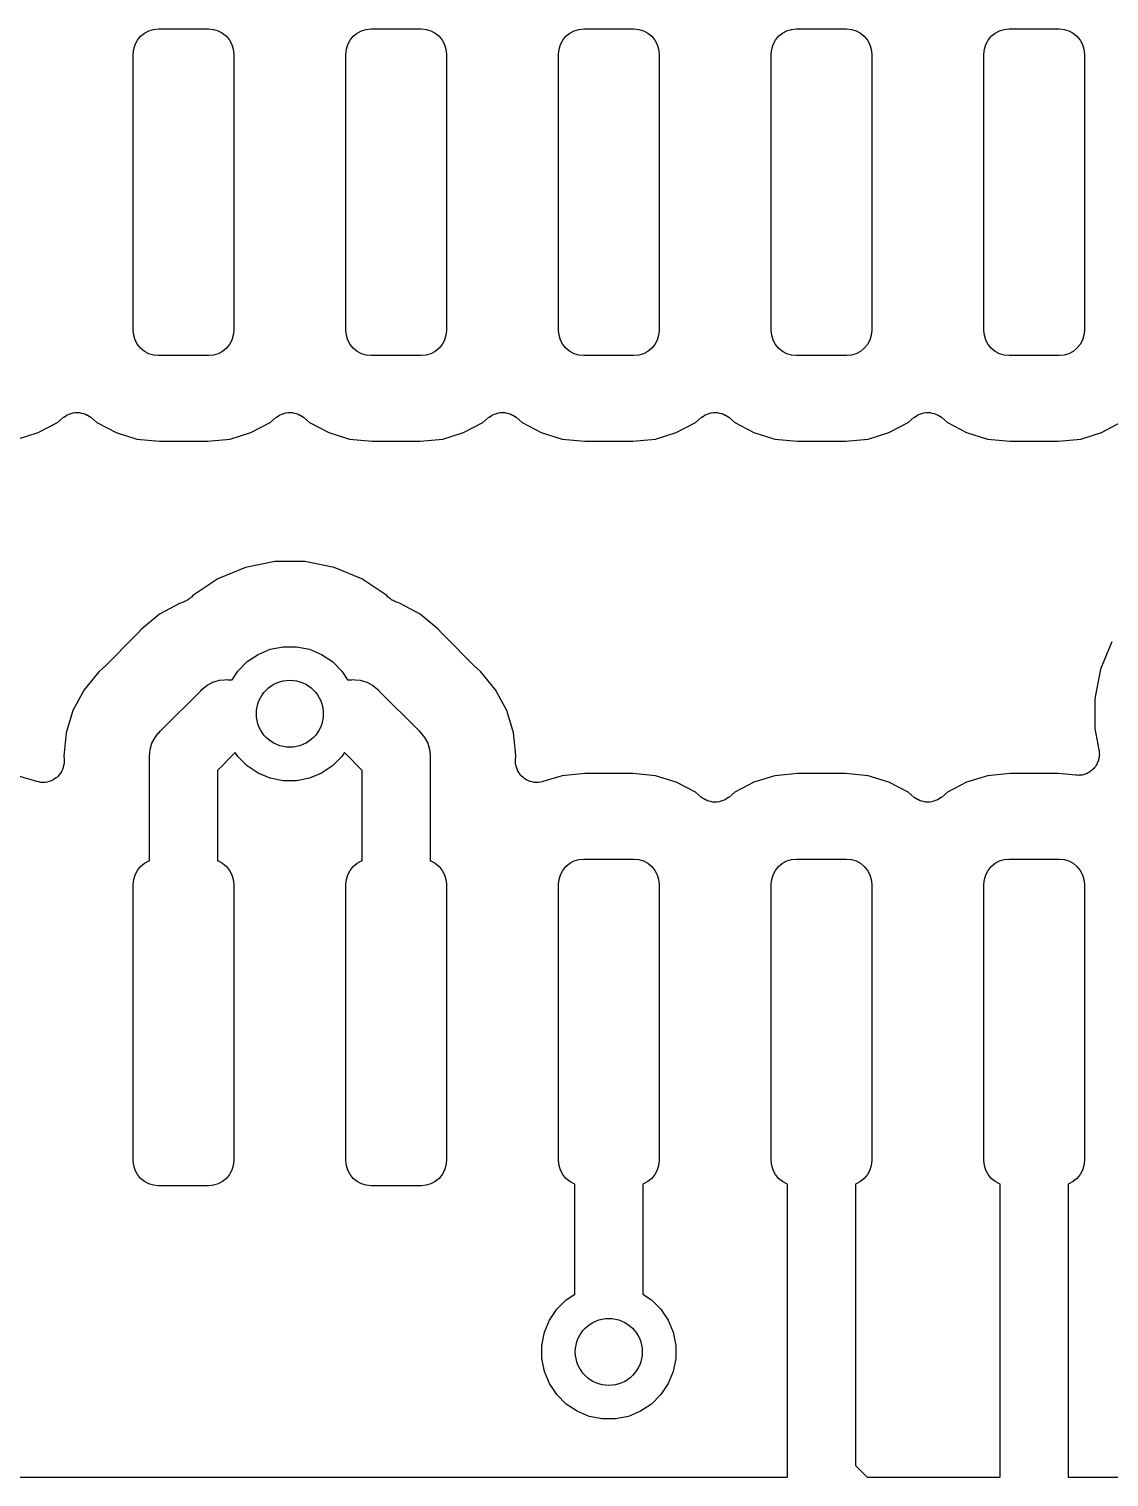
# Model space of a CAD drawing. Extents: x 105 to 193.4, y -145.7 to -72.2.
# Drawn here: x 162.91 to 169.36, y -116.83 to -108.18 of the extents above; entities that cross this region are included whole.
import ezdxf

# ---------------------------------------------------------------- set-up
doc = ezdxf.new("R2010")
doc.units = 0
doc.layers.add('BLACK', color=7, linetype='CONTINUOUS')

msp = doc.modelspace()

# ---------------------------------------------------------------- linework, layer by layer
at = {"layer": 'BLACK', "linetype": 'CONTINUOUS'}
for p, q in [((163.555, -108.247), (163.574, -108.224)), ((163.574, -108.224), (163.597, -108.205)), ((163.597, -108.205), (163.623, -108.191)), ((163.623, -108.191), (163.651, -108.183)), ((163.651, -108.183), (163.68, -108.18)), ((163.68, -108.18), (163.98, -108.18)), ((163.98, -108.18), (164.009, -108.183)), ((164.009, -108.183), (164.037, -108.191)), ((164.037, -108.191), (164.063, -108.205)), ((164.063, -108.205), (164.086, -108.224)), ((164.086, -108.224), (164.105, -108.247)), ((164.825, -108.247), (164.844, -108.224)), ((164.844, -108.224), (164.867, -108.205)), ((164.867, -108.205), (164.893, -108.191)), ((164.893, -108.191), (164.921, -108.183)), ((164.921, -108.183), (164.95, -108.18)), ((164.95, -108.18), (165.25, -108.18)), ((165.25, -108.18), (165.279, -108.183)), ((165.279, -108.183), (165.307, -108.191)), ((165.307, -108.191), (165.333, -108.205)), ((165.333, -108.205), (165.356, -108.224)), ((165.356, -108.224), (165.375, -108.247)), ((166.095, -108.247), (166.114, -108.224)), ((166.114, -108.224), (166.137, -108.205)), ((166.137, -108.205), (166.163, -108.191)), ((166.163, -108.191), (166.191, -108.183)), ((166.191, -108.183), (166.22, -108.18)), ((166.22, -108.18), (166.52, -108.18)), ((166.52, -108.18), (166.549, -108.183)), ((166.549, -108.183), (166.577, -108.191)), ((166.577, -108.191), (166.603, -108.205)), ((166.603, -108.205), (166.626, -108.224)), ((166.626, -108.224), (166.645, -108.247)), ((167.365, -108.247), (167.384, -108.224)), ((167.384, -108.224), (167.407, -108.205)), ((167.407, -108.205), (167.433, -108.191)), ((167.433, -108.191), (167.461, -108.183)), ((167.461, -108.183), (167.49, -108.18)), ((167.49, -108.18), (167.79, -108.18)), ((167.79, -108.18), (167.819, -108.183)), ((167.819, -108.183), (167.847, -108.191)), ((167.847, -108.191), (167.873, -108.205)), ((167.873, -108.205), (167.896, -108.224)), ((167.896, -108.224), (167.915, -108.247)), ((168.635, -108.247), (168.654, -108.224)), ((168.654, -108.224), (168.677, -108.205)), ((168.677, -108.205), (168.703, -108.191)), ((168.703, -108.191), (168.731, -108.183)), ((168.731, -108.183), (168.76, -108.18)), ((168.76, -108.18), (169.06, -108.18)), ((169.06, -108.18), (169.089, -108.183)), ((169.089, -108.183), (169.117, -108.191)), ((169.117, -108.191), (169.143, -108.205)), ((169.143, -108.205), (169.166, -108.224)), ((169.166, -108.224), (169.185, -108.247)), ((163.53, -108.33), (163.533, -108.301)), ((163.533, -108.301), (163.541, -108.273)), ((163.541, -108.273), (163.555, -108.247)), ((164.105, -108.247), (164.119, -108.273)), ((164.119, -108.273), (164.127, -108.301)), ((164.127, -108.301), (164.13, -108.33)), ((164.8, -108.33), (164.803, -108.301)), ((164.803, -108.301), (164.811, -108.273)), ((164.811, -108.273), (164.825, -108.247)), ((165.375, -108.247), (165.389, -108.273)), ((165.389, -108.273), (165.397, -108.301)), ((165.397, -108.301), (165.4, -108.33)), ((166.07, -108.33), (166.073, -108.301)), ((166.073, -108.301), (166.081, -108.273)), ((166.081, -108.273), (166.095, -108.247)), ((166.645, -108.247), (166.659, -108.273)), ((166.659, -108.273), (166.667, -108.301)), ((166.667, -108.301), (166.67, -108.33)), ((167.34, -108.33), (167.343, -108.301)), ((167.343, -108.301), (167.351, -108.273)), ((167.351, -108.273), (167.365, -108.247)), ((167.915, -108.247), (167.929, -108.273)), ((167.929, -108.273), (167.937, -108.301)), ((167.937, -108.301), (167.94, -108.33)), ((168.61, -108.33), (168.613, -108.301)), ((168.613, -108.301), (168.621, -108.273)), ((168.621, -108.273), (168.635, -108.247)), ((169.185, -108.247), (169.199, -108.273)), ((169.199, -108.273), (169.207, -108.301)), ((169.207, -108.301), (169.21, -108.33)), ((163.53, -109.98), (163.53, -108.33)), ((164.13, -108.33), (164.13, -109.98)), ((164.8, -109.98), (164.8, -108.33)), ((165.4, -108.33), (165.4, -109.98)), ((166.07, -109.98), (166.07, -108.33)), ((166.67, -108.33), (166.67, -109.98)), ((167.34, -109.98), (167.34, -108.33)), ((167.94, -108.33), (167.94, -109.98)), ((168.61, -109.98), (168.61, -108.33)), ((169.21, -108.33), (169.21, -109.98)), ((163.533, -110.009), (163.53, -109.98)), ((163.541, -110.037), (163.533, -110.009)), ((163.555, -110.063), (163.541, -110.037)), ((164.119, -110.037), (164.105, -110.063)), ((164.127, -110.009), (164.119, -110.037)), ((164.13, -109.98), (164.127, -110.009)), ((164.803, -110.009), (164.8, -109.98)), ((164.811, -110.037), (164.803, -110.009)), ((164.825, -110.063), (164.811, -110.037)), ((165.389, -110.037), (165.375, -110.063)), ((165.397, -110.009), (165.389, -110.037)), ((165.4, -109.98), (165.397, -110.009)), ((166.073, -110.009), (166.07, -109.98)), ((166.081, -110.037), (166.073, -110.009)), ((166.095, -110.063), (166.081, -110.037)), ((166.659, -110.037), (166.645, -110.063)), ((166.667, -110.009), (166.659, -110.037)), ((166.67, -109.98), (166.667, -110.009)), ((167.343, -110.009), (167.34, -109.98)), ((167.351, -110.037), (167.343, -110.009)), ((167.365, -110.063), (167.351, -110.037)), ((167.929, -110.037), (167.915, -110.063)), ((167.937, -110.009), (167.929, -110.037)), ((167.94, -109.98), (167.937, -110.009)), ((168.613, -110.009), (168.61, -109.98)), ((168.621, -110.037), (168.613, -110.009)), ((168.635, -110.063), (168.621, -110.037)), ((169.199, -110.037), (169.185, -110.063)), ((169.207, -110.009), (169.199, -110.037)), ((169.21, -109.98), (169.207, -110.009)), ((163.574, -110.086), (163.555, -110.063)), ((163.597, -110.105), (163.574, -110.086)), ((163.623, -110.119), (163.597, -110.105)), ((163.651, -110.127), (163.623, -110.119)), ((163.68, -110.13), (163.651, -110.127)), ((163.98, -110.13), (163.68, -110.13)), ((164.009, -110.127), (163.98, -110.13)), ((164.037, -110.119), (164.009, -110.127)), ((164.063, -110.105), (164.037, -110.119)), ((164.086, -110.086), (164.063, -110.105)), ((164.105, -110.063), (164.086, -110.086)), ((164.844, -110.086), (164.825, -110.063)), ((164.867, -110.105), (164.844, -110.086)), ((164.893, -110.119), (164.867, -110.105)), ((164.921, -110.127), (164.893, -110.119)), ((164.95, -110.13), (164.921, -110.127)), ((165.25, -110.13), (164.95, -110.13)), ((165.279, -110.127), (165.25, -110.13)), ((165.307, -110.119), (165.279, -110.127)), ((165.333, -110.105), (165.307, -110.119)), ((165.356, -110.086), (165.333, -110.105)), ((165.375, -110.063), (165.356, -110.086)), ((166.114, -110.086), (166.095, -110.063)), ((166.137, -110.105), (166.114, -110.086)), ((166.163, -110.119), (166.137, -110.105)), ((166.191, -110.127), (166.163, -110.119)), ((166.22, -110.13), (166.191, -110.127)), ((166.52, -110.13), (166.22, -110.13)), ((166.549, -110.127), (166.52, -110.13)), ((166.577, -110.119), (166.549, -110.127)), ((166.603, -110.105), (166.577, -110.119)), ((166.626, -110.086), (166.603, -110.105)), ((166.645, -110.063), (166.626, -110.086)), ((167.384, -110.086), (167.365, -110.063)), ((167.407, -110.105), (167.384, -110.086)), ((167.433, -110.119), (167.407, -110.105)), ((167.461, -110.127), (167.433, -110.119)), ((167.49, -110.13), (167.461, -110.127)), ((167.79, -110.13), (167.49, -110.13)), ((167.819, -110.127), (167.79, -110.13)), ((167.847, -110.119), (167.819, -110.127)), ((167.873, -110.105), (167.847, -110.119)), ((167.896, -110.086), (167.873, -110.105)), ((167.915, -110.063), (167.896, -110.086)), ((168.654, -110.086), (168.635, -110.063)), ((168.677, -110.105), (168.654, -110.086)), ((168.703, -110.119), (168.677, -110.105)), ((168.731, -110.127), (168.703, -110.119)), ((168.76, -110.13), (168.731, -110.127)), ((169.06, -110.13), (168.76, -110.13)), ((169.089, -110.127), (169.06, -110.13)), ((169.117, -110.119), (169.089, -110.127)), ((169.143, -110.105), (169.117, -110.119)), ((169.166, -110.086), (169.143, -110.105)), ((169.185, -110.063), (169.166, -110.086)), ((163.137, -110.484), (163.148, -110.479)), ((163.148, -110.479), (163.159, -110.475)), ((163.159, -110.475), (163.159, -110.475)), ((163.159, -110.475), (163.16, -110.475)), ((163.16, -110.475), (163.171, -110.472)), ((163.171, -110.472), (163.183, -110.47)), ((163.183, -110.47), (163.183, -110.47)), ((163.183, -110.47), (163.184, -110.47)), ((163.184, -110.47), (163.196, -110.47)), ((163.196, -110.47), (163.208, -110.47)), ((163.208, -110.47), (163.208, -110.47)), ((163.208, -110.47), (163.209, -110.47)), ((163.209, -110.47), (163.22, -110.473)), ((163.22, -110.473), (163.232, -110.475)), ((163.232, -110.475), (163.233, -110.475)), ((163.233, -110.475), (163.233, -110.475)), ((163.233, -110.475), (163.244, -110.48)), ((163.244, -110.48), (163.255, -110.485)), ((164.407, -110.484), (164.418, -110.479)), ((164.418, -110.479), (164.429, -110.475)), ((164.429, -110.475), (164.429, -110.475)), ((164.429, -110.475), (164.43, -110.475)), ((164.43, -110.475), (164.441, -110.472)), ((164.441, -110.472), (164.453, -110.47)), ((164.453, -110.47), (164.453, -110.47)), ((164.453, -110.47), (164.454, -110.47)), ((164.454, -110.47), (164.466, -110.47)), ((164.466, -110.47), (164.478, -110.47)), ((164.478, -110.47), (164.478, -110.47)), ((164.478, -110.47), (164.479, -110.47)), ((164.479, -110.47), (164.49, -110.473)), ((164.49, -110.473), (164.502, -110.475)), ((164.502, -110.475), (164.503, -110.475)), ((164.503, -110.475), (164.503, -110.475)), ((164.503, -110.475), (164.514, -110.48)), ((164.514, -110.48), (164.525, -110.485)), ((165.677, -110.484), (165.688, -110.479)), ((165.688, -110.479), (165.699, -110.475)), ((165.699, -110.475), (165.699, -110.475)), ((165.699, -110.475), (165.7, -110.475)), ((165.7, -110.475), (165.711, -110.472)), ((165.711, -110.472), (165.723, -110.47)), ((165.723, -110.47), (165.723, -110.47)), ((165.723, -110.47), (165.724, -110.47)), ((165.724, -110.47), (165.736, -110.47)), ((165.736, -110.47), (165.748, -110.47)), ((165.748, -110.47), (165.748, -110.47)), ((165.748, -110.47), (165.749, -110.47)), ((165.749, -110.47), (165.76, -110.473)), ((165.76, -110.473), (165.772, -110.475)), ((165.772, -110.475), (165.773, -110.475)), ((165.773, -110.475), (165.773, -110.475)), ((165.773, -110.475), (165.784, -110.48)), ((165.784, -110.48), (165.795, -110.485)), ((166.947, -110.484), (166.958, -110.479)), ((166.958, -110.479), (166.969, -110.475)), ((166.969, -110.475), (166.969, -110.475)), ((166.969, -110.475), (166.97, -110.475)), ((166.97, -110.475), (166.981, -110.472)), ((166.981, -110.472), (166.993, -110.47)), ((166.993, -110.47), (166.993, -110.47)), ((166.993, -110.47), (166.994, -110.47)), ((166.994, -110.47), (167.006, -110.47)), ((167.006, -110.47), (167.018, -110.47)), ((167.018, -110.47), (167.018, -110.47)), ((167.018, -110.47), (167.019, -110.47)), ((167.019, -110.47), (167.03, -110.473)), ((167.03, -110.473), (167.042, -110.475)), ((167.042, -110.475), (167.043, -110.475)), ((167.043, -110.475), (167.043, -110.475)), ((167.043, -110.475), (167.054, -110.48)), ((167.054, -110.48), (167.065, -110.485)), ((168.217, -110.484), (168.228, -110.479)), ((168.228, -110.479), (168.239, -110.475)), ((168.239, -110.475), (168.239, -110.475)), ((168.239, -110.475), (168.24, -110.475)), ((168.24, -110.475), (168.251, -110.472)), ((168.251, -110.472), (168.263, -110.47)), ((168.263, -110.47), (168.263, -110.47)), ((168.263, -110.47), (168.264, -110.47)), ((168.264, -110.47), (168.276, -110.47)), ((168.276, -110.47), (168.288, -110.47)), ((168.288, -110.47), (168.288, -110.47)), ((168.288, -110.47), (168.289, -110.47)), ((168.289, -110.47), (168.3, -110.473)), ((168.3, -110.473), (168.312, -110.475)), ((168.312, -110.475), (168.313, -110.475)), ((168.313, -110.475), (168.313, -110.475)), ((168.313, -110.475), (168.324, -110.48)), ((168.324, -110.48), (168.335, -110.485)), ((162.963, -110.59), (163.077, -110.529)), ((163.077, -110.529), (163.114, -110.498)), ((163.114, -110.498), (163.115, -110.498)), ((163.115, -110.498), (163.116, -110.497)), ((163.115, -110.498), (163.115, -110.498)), ((163.115, -110.498), (163.115, -110.498)), ((163.116, -110.497), (163.126, -110.491)), ((163.126, -110.491), (163.136, -110.484)), ((163.136, -110.484), (163.136, -110.484)), ((163.136, -110.484), (163.137, -110.484)), ((163.255, -110.485), (163.255, -110.485)), ((163.255, -110.485), (163.256, -110.485)), ((163.256, -110.485), (163.266, -110.492)), ((163.266, -110.492), (163.276, -110.498)), ((163.276, -110.498), (163.313, -110.529)), ((163.313, -110.529), (163.427, -110.59)), ((164.233, -110.59), (164.347, -110.529)), ((164.347, -110.529), (164.384, -110.498)), ((164.384, -110.498), (164.385, -110.498)), ((164.385, -110.498), (164.386, -110.497)), ((164.385, -110.498), (164.385, -110.498)), ((164.385, -110.498), (164.385, -110.498)), ((164.386, -110.497), (164.396, -110.491)), ((164.396, -110.491), (164.406, -110.484)), ((164.406, -110.484), (164.406, -110.484)), ((164.406, -110.484), (164.407, -110.484)), ((164.525, -110.485), (164.525, -110.485)), ((164.525, -110.485), (164.526, -110.485)), ((164.526, -110.485), (164.536, -110.492)), ((164.536, -110.492), (164.546, -110.498)), ((164.546, -110.498), (164.583, -110.529)), ((164.583, -110.529), (164.697, -110.59)), ((165.503, -110.59), (165.617, -110.529)), ((165.617, -110.529), (165.654, -110.498)), ((165.654, -110.498), (165.655, -110.498)), ((165.655, -110.498), (165.656, -110.497)), ((165.655, -110.498), (165.655, -110.498)), ((165.655, -110.498), (165.655, -110.498)), ((165.656, -110.497), (165.666, -110.491)), ((165.666, -110.491), (165.676, -110.484)), ((165.676, -110.484), (165.676, -110.484)), ((165.676, -110.484), (165.677, -110.484)), ((165.795, -110.485), (165.795, -110.485)), ((165.795, -110.485), (165.796, -110.485)), ((165.796, -110.485), (165.806, -110.492)), ((165.806, -110.492), (165.816, -110.498)), ((165.816, -110.498), (165.853, -110.529)), ((165.853, -110.529), (165.967, -110.59)), ((166.773, -110.59), (166.887, -110.529)), ((166.887, -110.529), (166.924, -110.498)), ((166.924, -110.498), (166.925, -110.498)), ((166.925, -110.498), (166.926, -110.497)), ((166.925, -110.498), (166.925, -110.498)), ((166.925, -110.498), (166.925, -110.498)), ((166.926, -110.497), (166.936, -110.491)), ((166.936, -110.491), (166.946, -110.484)), ((166.946, -110.484), (166.946, -110.484)), ((166.946, -110.484), (166.947, -110.484)), ((167.065, -110.485), (167.065, -110.485)), ((167.065, -110.485), (167.066, -110.485)), ((167.066, -110.485), (167.076, -110.492)), ((167.076, -110.492), (167.086, -110.498)), ((167.086, -110.498), (167.123, -110.529)), ((167.123, -110.529), (167.237, -110.59)), ((168.043, -110.59), (168.157, -110.529)), ((168.157, -110.529), (168.194, -110.498)), ((168.194, -110.498), (168.195, -110.498)), ((168.195, -110.498), (168.196, -110.497)), ((168.195, -110.498), (168.195, -110.498)), ((168.195, -110.498), (168.195, -110.498)), ((168.196, -110.497), (168.206, -110.491)), ((168.206, -110.491), (168.216, -110.484)), ((168.216, -110.484), (168.216, -110.484)), ((168.216, -110.484), (168.217, -110.484)), ((168.335, -110.485), (168.335, -110.485)), ((168.335, -110.485), (168.336, -110.485)), ((168.336, -110.485), (168.346, -110.492)), ((168.346, -110.492), (168.356, -110.498)), ((168.356, -110.498), (168.393, -110.529)), ((168.393, -110.529), (168.507, -110.59)), ((169.313, -110.59), (169.436, -110.524)), ((162.839, -110.628), (162.963, -110.59)), ((163.427, -110.59), (163.551, -110.628)), ((163.551, -110.628), (163.686, -110.641)), ((163.686, -110.641), (163.974, -110.641)), ((163.974, -110.641), (164.109, -110.628)), ((164.109, -110.628), (164.233, -110.59)), ((164.697, -110.59), (164.821, -110.628)), ((164.821, -110.628), (164.956, -110.641)), ((164.956, -110.641), (165.244, -110.641)), ((165.244, -110.641), (165.379, -110.628)), ((165.379, -110.628), (165.503, -110.59)), ((165.967, -110.59), (166.091, -110.628)), ((166.091, -110.628), (166.226, -110.641)), ((166.226, -110.641), (166.514, -110.641)), ((166.514, -110.641), (166.649, -110.628)), ((166.649, -110.628), (166.773, -110.59)), ((167.237, -110.59), (167.361, -110.628)), ((167.361, -110.628), (167.496, -110.641)), ((167.496, -110.641), (167.784, -110.641)), ((167.784, -110.641), (167.919, -110.628)), ((167.919, -110.628), (168.043, -110.59)), ((168.507, -110.59), (168.631, -110.628)), ((168.631, -110.628), (168.766, -110.641)), ((168.766, -110.641), (169.054, -110.641)), ((169.054, -110.641), (169.189, -110.628)), ((169.189, -110.628), (169.313, -110.59)), ((164.2, -111.395), (164.035, -111.463)), ((164.376, -111.36), (164.2, -111.395)), ((164.554, -111.36), (164.376, -111.36)), ((164.73, -111.395), (164.554, -111.36)), ((164.895, -111.463), (164.73, -111.395)), ((164.035, -111.463), (163.886, -111.563)), ((165.044, -111.563), (164.895, -111.463)), ((163.824, -111.604), (163.811, -111.608)), ((163.829, -111.602), (163.824, -111.604)), ((163.834, -111.6), (163.829, -111.602)), ((163.84, -111.597), (163.834, -111.6)), ((163.847, -111.594), (163.84, -111.597)), ((163.851, -111.591), (163.847, -111.594)), ((163.856, -111.589), (163.851, -111.591)), ((163.862, -111.584), (163.856, -111.589)), ((163.868, -111.58), (163.862, -111.584)), ((163.871, -111.577), (163.868, -111.58)), ((163.876, -111.573), (163.871, -111.577)), ((163.877, -111.572), (163.876, -111.573)), ((163.886, -111.563), (163.877, -111.572)), ((165.053, -111.572), (165.044, -111.563)), ((165.057, -111.575), (165.053, -111.572)), ((165.061, -111.579), (165.057, -111.575)), ((165.067, -111.583), (165.061, -111.579)), ((165.072, -111.588), (165.067, -111.583)), ((165.077, -111.59), (165.072, -111.588)), ((165.082, -111.593), (165.077, -111.59)), ((165.088, -111.596), (165.082, -111.593)), ((165.094, -111.599), (165.088, -111.596)), ((165.099, -111.601), (165.094, -111.599)), ((165.104, -111.603), (165.099, -111.601)), ((165.106, -111.604), (165.104, -111.603)), ((165.119, -111.608), (165.106, -111.604)), ((163.687, -111.674), (163.579, -111.763)), ((163.811, -111.608), (163.687, -111.674)), ((165.243, -111.674), (165.119, -111.608)), ((165.351, -111.763), (165.243, -111.674)), ((163.579, -111.763), (163.56, -111.785)), ((165.37, -111.785), (165.351, -111.763)), ((163.552, -111.794), (163.356, -111.99)), ((163.555, -111.79), (163.552, -111.794)), ((163.559, -111.786), (163.555, -111.79)), ((163.56, -111.785), (163.559, -111.786)), ((165.373, -111.789), (165.37, -111.785)), ((165.377, -111.793), (165.373, -111.789)), ((165.378, -111.794), (165.377, -111.793)), ((165.574, -111.99), (165.378, -111.794)), ((169.375, -111.838), (169.307, -112.003)), ((164.21, -111.957), (164.276, -111.914)), ((164.276, -111.914), (164.348, -111.883)), ((164.348, -111.883), (164.426, -111.868)), ((164.426, -111.868), (164.504, -111.868)), ((164.504, -111.868), (164.582, -111.883)), ((164.582, -111.883), (164.654, -111.914)), ((164.654, -111.914), (164.72, -111.957)), ((163.306, -112.039), (163.236, -112.125)), ((163.325, -112.017), (163.306, -112.039)), ((163.306, -112.039), (163.306, -112.039)), ((163.347, -111.998), (163.325, -112.017)), ((163.351, -111.995), (163.347, -111.998)), ((163.355, -111.991), (163.351, -111.995)), ((163.356, -111.99), (163.355, -111.991)), ((164.12, -112.065), (164.154, -112.013)), ((164.154, -112.013), (164.21, -111.957)), ((164.72, -111.957), (164.776, -112.013)), ((164.776, -112.013), (164.81, -112.065)), ((165.578, -111.993), (165.574, -111.99)), ((165.582, -111.997), (165.578, -111.993)), ((165.583, -111.998), (165.582, -111.997)), ((165.605, -112.017), (165.583, -111.998)), ((165.694, -112.125), (165.605, -112.017)), ((169.307, -112.003), (169.272, -112.179)), ((163.236, -112.125), (163.17, -112.249)), ((163.933, -112.131), (163.94, -112.124)), ((163.94, -112.124), (163.971, -112.098)), ((163.971, -112.098), (164.006, -112.079)), ((164.006, -112.079), (164.044, -112.068)), ((164.044, -112.068), (164.074, -112.065)), ((164.074, -112.065), (164.084, -112.064)), ((164.074, -112.065), (164.074, -112.065)), ((164.084, -112.064), (164.094, -112.065)), ((164.094, -112.065), (164.12, -112.065)), ((164.81, -112.065), (164.836, -112.065)), ((164.836, -112.065), (164.846, -112.064)), ((164.846, -112.064), (164.856, -112.065)), ((164.856, -112.065), (164.856, -112.065)), ((164.856, -112.065), (164.886, -112.068)), ((164.886, -112.068), (164.924, -112.079)), ((164.924, -112.079), (164.959, -112.098)), ((164.959, -112.098), (164.99, -112.124)), ((164.99, -112.124), (164.997, -112.131)), ((165.76, -112.249), (165.694, -112.125)), ((163.693, -112.371), (163.933, -112.131)), ((164.997, -112.131), (165.237, -112.371)), ((169.272, -112.179), (169.272, -112.357)), ((163.17, -112.249), (163.129, -112.383)), ((165.801, -112.383), (165.76, -112.249)), ((163.129, -112.383), (163.115, -112.522)), ((163.679, -112.385), (163.686, -112.378)), ((163.686, -112.378), (163.693, -112.371)), ((165.237, -112.371), (165.244, -112.378)), ((165.244, -112.378), (165.27, -112.409)), ((165.812, -112.493), (165.801, -112.383)), ((169.272, -112.357), (169.297, -112.484)), ((163.63, -112.482), (163.641, -112.444)), ((163.641, -112.444), (163.66, -112.409)), ((163.66, -112.409), (163.679, -112.385)), ((163.679, -112.385), (163.679, -112.385)), ((165.27, -112.409), (165.289, -112.444)), ((165.289, -112.444), (165.3, -112.482)), ((163.115, -112.522), (163.117, -112.539)), ((163.117, -112.539), (163.117, -112.54)), ((163.117, -112.54), (163.117, -112.54)), ((163.117, -112.54), (163.117, -112.54)), ((163.117, -112.54), (163.117, -112.541)), ((163.117, -112.541), (163.117, -112.553)), ((163.117, -112.553), (163.117, -112.565)), ((163.626, -112.522), (163.63, -112.482)), ((163.627, -112.532), (163.626, -112.522)), ((163.627, -113.146), (163.627, -112.532)), ((164.139, -112.5), (164.033, -112.606)), ((164.154, -112.523), (164.139, -112.5)), ((164.21, -112.579), (164.154, -112.523)), ((164.776, -112.523), (164.72, -112.579)), ((164.791, -112.5), (164.776, -112.523)), ((164.897, -112.606), (164.791, -112.5)), ((165.3, -112.482), (165.303, -112.512)), ((165.303, -112.512), (165.303, -112.512)), ((165.303, -112.512), (165.304, -112.522)), ((165.304, -112.522), (165.303, -112.532)), ((165.303, -112.532), (165.303, -113.146)), ((165.815, -112.522), (165.812, -112.493)), ((165.812, -112.493), (165.812, -112.493)), ((165.813, -112.539), (165.815, -112.522)), ((165.813, -112.551), (165.813, -112.539)), ((165.813, -112.563), (165.813, -112.551)), ((169.291, -112.553), (169.289, -112.559)), ((169.294, -112.547), (169.291, -112.553)), ((169.295, -112.541), (169.294, -112.547)), ((169.297, -112.535), (169.295, -112.541)), ((169.297, -112.484), (169.298, -112.486)), ((169.298, -112.529), (169.297, -112.535)), ((169.298, -112.486), (169.298, -112.492)), ((169.298, -112.492), (169.299, -112.498)), ((169.299, -112.522), (169.298, -112.529)), ((169.299, -112.498), (169.299, -112.504)), ((169.299, -112.504), (169.3, -112.511)), ((169.3, -112.511), (169.299, -112.517)), ((169.299, -112.517), (169.299, -112.522)), ((162.954, -112.673), (162.839, -112.638)), ((163.079, -112.642), (163.071, -112.65)), ((163.088, -112.633), (163.079, -112.642)), ((163.095, -112.622), (163.088, -112.633)), ((163.088, -112.633), (163.088, -112.633)), ((163.088, -112.633), (163.088, -112.633)), ((163.102, -112.613), (163.095, -112.622)), ((163.107, -112.601), (163.102, -112.612)), ((163.102, -112.612), (163.102, -112.612)), ((163.102, -112.612), (163.102, -112.613)), ((163.112, -112.59), (163.107, -112.601)), ((163.114, -112.577), (163.112, -112.589)), ((163.112, -112.589), (163.112, -112.59)), ((163.112, -112.59), (163.112, -112.59)), ((163.117, -112.566), (163.114, -112.577)), ((163.117, -112.565), (163.117, -112.565)), ((163.117, -112.565), (163.117, -112.566)), ((164.033, -112.606), (164.033, -113.146)), ((164.276, -112.622), (164.21, -112.579)), ((164.348, -112.653), (164.276, -112.622)), ((164.654, -112.622), (164.582, -112.653)), ((164.72, -112.579), (164.654, -112.622)), ((164.897, -113.146), (164.897, -112.606)), ((165.813, -112.564), (165.813, -112.563)), ((165.815, -112.576), (165.813, -112.564)), ((165.813, -112.564), (165.813, -112.564)), ((165.818, -112.588), (165.815, -112.576)), ((165.822, -112.599), (165.818, -112.588)), ((165.818, -112.588), (165.818, -112.588)), ((165.818, -112.588), (165.818, -112.588)), ((165.827, -112.611), (165.822, -112.599)), ((165.834, -112.621), (165.827, -112.611)), ((165.827, -112.611), (165.827, -112.611)), ((165.827, -112.611), (165.827, -112.611)), ((165.84, -112.631), (165.834, -112.621)), ((165.841, -112.632), (165.84, -112.631)), ((165.849, -112.64), (165.841, -112.632)), ((165.841, -112.632), (165.841, -112.632)), ((165.858, -112.649), (165.849, -112.64)), ((166.091, -112.638), (165.976, -112.673)), ((166.226, -112.625), (166.091, -112.638)), ((166.514, -112.625), (166.226, -112.625)), ((166.649, -112.638), (166.514, -112.625)), ((166.773, -112.676), (166.649, -112.638)), ((167.361, -112.638), (167.237, -112.676)), ((167.496, -112.625), (167.361, -112.638)), ((167.784, -112.625), (167.496, -112.625)), ((167.919, -112.638), (167.784, -112.625)), ((168.043, -112.676), (167.919, -112.638)), ((168.631, -112.638), (168.507, -112.676)), ((168.766, -112.625), (168.631, -112.638)), ((169.054, -112.625), (168.766, -112.625)), ((169.16, -112.635), (169.054, -112.625)), ((169.166, -112.635), (169.16, -112.635)), ((169.172, -112.636), (169.166, -112.635)), ((169.178, -112.635), (169.172, -112.636)), ((169.185, -112.635), (169.178, -112.635)), ((169.191, -112.634), (169.185, -112.635)), ((169.197, -112.634), (169.191, -112.634)), ((169.203, -112.632), (169.197, -112.634)), ((169.209, -112.631), (169.203, -112.632)), ((169.215, -112.628), (169.209, -112.631)), ((169.22, -112.627), (169.215, -112.628)), ((169.226, -112.624), (169.22, -112.627)), ((169.232, -112.621), (169.226, -112.624)), ((169.237, -112.618), (169.232, -112.621)), ((169.242, -112.615), (169.237, -112.618)), ((169.247, -112.611), (169.242, -112.615)), ((169.253, -112.607), (169.247, -112.611)), ((169.257, -112.603), (169.253, -112.607)), ((169.262, -112.6), (169.257, -112.603)), ((169.266, -112.595), (169.262, -112.6)), ((169.27, -112.59), (169.266, -112.595)), ((169.274, -112.585), (169.27, -112.59)), ((169.278, -112.581), (169.274, -112.585)), ((169.281, -112.575), (169.278, -112.581)), ((169.284, -112.569), (169.281, -112.575)), ((169.287, -112.564), (169.284, -112.569)), ((169.289, -112.559), (169.287, -112.564)), ((162.966, -112.675), (162.954, -112.673)), ((162.977, -112.678), (162.966, -112.675)), ((162.978, -112.678), (162.977, -112.678)), ((162.99, -112.678), (162.978, -112.678)), ((162.978, -112.678), (162.978, -112.678)), ((163.002, -112.678), (162.99, -112.678)), ((163.003, -112.678), (163.002, -112.678)), ((163.015, -112.676), (163.003, -112.678)), ((163.003, -112.678), (163.003, -112.678)), ((163.027, -112.673), (163.015, -112.676)), ((163.039, -112.669), (163.027, -112.673)), ((163.027, -112.673), (163.027, -112.673)), ((163.027, -112.673), (163.027, -112.673)), ((163.05, -112.664), (163.039, -112.669)), ((163.06, -112.657), (163.05, -112.664)), ((163.05, -112.664), (163.05, -112.664)), ((163.05, -112.664), (163.05, -112.664)), ((163.07, -112.651), (163.06, -112.657)), ((163.071, -112.65), (163.07, -112.651)), ((163.071, -112.65), (163.071, -112.65)), ((164.426, -112.668), (164.348, -112.653)), ((164.504, -112.668), (164.426, -112.668)), ((164.582, -112.653), (164.504, -112.668)), ((165.868, -112.656), (165.858, -112.649)), ((165.858, -112.649), (165.858, -112.649)), ((165.858, -112.649), (165.858, -112.649)), ((165.878, -112.663), (165.868, -112.656)), ((165.879, -112.663), (165.878, -112.663)), ((165.89, -112.668), (165.879, -112.663)), ((165.879, -112.663), (165.879, -112.663)), ((165.901, -112.673), (165.89, -112.668)), ((165.902, -112.673), (165.901, -112.673)), ((165.901, -112.673), (165.901, -112.673)), ((165.914, -112.675), (165.902, -112.673)), ((165.925, -112.678), (165.914, -112.675)), ((165.926, -112.678), (165.925, -112.678)), ((165.938, -112.678), (165.926, -112.678)), ((165.926, -112.678), (165.926, -112.678)), ((165.95, -112.678), (165.938, -112.678)), ((165.951, -112.678), (165.95, -112.678)), ((165.95, -112.678), (165.95, -112.678)), ((165.963, -112.676), (165.951, -112.678)), ((165.975, -112.674), (165.963, -112.676)), ((165.976, -112.673), (165.975, -112.673)), ((165.975, -112.673), (165.975, -112.673)), ((165.975, -112.673), (165.975, -112.673)), ((165.975, -112.673), (165.975, -112.674)), ((166.887, -112.737), (166.773, -112.676)), ((167.237, -112.676), (167.123, -112.737)), ((168.157, -112.737), (168.043, -112.676)), ((168.507, -112.676), (168.393, -112.737)), ((166.924, -112.768), (166.887, -112.737)), ((166.934, -112.774), (166.924, -112.768)), ((166.944, -112.781), (166.934, -112.774)), ((166.945, -112.781), (166.944, -112.781)), ((166.956, -112.786), (166.945, -112.781)), ((166.945, -112.781), (166.945, -112.781)), ((166.967, -112.791), (166.956, -112.786)), ((166.968, -112.791), (166.967, -112.791)), ((166.967, -112.791), (166.967, -112.791)), ((166.98, -112.793), (166.968, -112.791)), ((166.991, -112.796), (166.98, -112.793)), ((166.992, -112.796), (166.991, -112.796)), ((167.004, -112.796), (166.992, -112.796)), ((166.992, -112.796), (166.992, -112.796)), ((167.016, -112.796), (167.004, -112.796)), ((167.017, -112.796), (167.016, -112.796)), ((167.029, -112.794), (167.017, -112.796)), ((167.017, -112.796), (167.017, -112.796)), ((167.04, -112.791), (167.029, -112.794)), ((167.041, -112.791), (167.04, -112.791)), ((167.052, -112.787), (167.041, -112.791)), ((167.041, -112.791), (167.041, -112.791)), ((167.063, -112.782), (167.052, -112.787)), ((167.064, -112.782), (167.063, -112.782)), ((167.074, -112.775), (167.064, -112.782)), ((167.064, -112.782), (167.064, -112.782)), ((167.084, -112.769), (167.074, -112.775)), ((167.085, -112.768), (167.084, -112.769)), ((167.086, -112.768), (167.085, -112.768)), ((167.085, -112.768), (167.085, -112.768)), ((167.085, -112.768), (167.085, -112.768)), ((167.123, -112.737), (167.086, -112.768)), ((168.194, -112.768), (168.157, -112.737)), ((168.204, -112.774), (168.194, -112.768)), ((168.214, -112.781), (168.204, -112.774)), ((168.215, -112.781), (168.214, -112.781)), ((168.226, -112.786), (168.215, -112.781)), ((168.215, -112.781), (168.215, -112.781)), ((168.237, -112.791), (168.226, -112.786)), ((168.238, -112.791), (168.237, -112.791)), ((168.237, -112.791), (168.237, -112.791)), ((168.25, -112.793), (168.238, -112.791)), ((168.261, -112.796), (168.25, -112.793)), ((168.262, -112.796), (168.261, -112.796)), ((168.274, -112.796), (168.262, -112.796)), ((168.262, -112.796), (168.262, -112.796)), ((168.286, -112.796), (168.274, -112.796)), ((168.287, -112.796), (168.286, -112.796)), ((168.299, -112.794), (168.287, -112.796)), ((168.287, -112.796), (168.287, -112.796)), ((168.31, -112.791), (168.299, -112.794)), ((168.311, -112.791), (168.31, -112.791)), ((168.322, -112.787), (168.311, -112.791)), ((168.311, -112.791), (168.311, -112.791)), ((168.333, -112.782), (168.322, -112.787)), ((168.334, -112.782), (168.333, -112.782)), ((168.344, -112.775), (168.334, -112.782)), ((168.334, -112.782), (168.334, -112.782)), ((168.354, -112.769), (168.344, -112.775)), ((168.355, -112.768), (168.354, -112.769)), ((168.356, -112.768), (168.355, -112.768)), ((168.355, -112.768), (168.355, -112.768)), ((168.355, -112.768), (168.355, -112.768)), ((168.393, -112.737), (168.356, -112.768)), ((163.574, -113.18), (163.597, -113.161)), ((163.597, -113.161), (163.623, -113.147)), ((163.623, -113.147), (163.627, -113.146)), ((164.033, -113.146), (164.037, -113.147)), ((164.037, -113.147), (164.063, -113.161)), ((164.063, -113.161), (164.086, -113.18)), ((164.844, -113.18), (164.867, -113.161)), ((164.867, -113.161), (164.893, -113.147)), ((164.893, -113.147), (164.897, -113.146)), ((165.303, -113.146), (165.307, -113.147)), ((165.307, -113.147), (165.333, -113.161)), ((165.333, -113.161), (165.356, -113.18)), ((166.114, -113.18), (166.137, -113.161)), ((166.137, -113.161), (166.163, -113.147)), ((166.163, -113.147), (166.191, -113.139)), ((166.191, -113.139), (166.22, -113.136)), ((166.22, -113.136), (166.52, -113.136)), ((166.52, -113.136), (166.549, -113.139)), ((166.549, -113.139), (166.577, -113.147)), ((166.577, -113.147), (166.603, -113.161)), ((166.603, -113.161), (166.626, -113.18)), ((167.384, -113.18), (167.407, -113.161)), ((167.407, -113.161), (167.433, -113.147)), ((167.433, -113.147), (167.461, -113.139)), ((167.461, -113.139), (167.49, -113.136)), ((167.49, -113.136), (167.79, -113.136)), ((167.79, -113.136), (167.819, -113.139)), ((167.819, -113.139), (167.847, -113.147)), ((167.847, -113.147), (167.873, -113.161)), ((167.873, -113.161), (167.896, -113.18)), ((168.654, -113.18), (168.677, -113.161)), ((168.677, -113.161), (168.703, -113.147)), ((168.703, -113.147), (168.731, -113.139)), ((168.731, -113.139), (168.76, -113.136)), ((168.76, -113.136), (169.06, -113.136)), ((169.06, -113.136), (169.089, -113.139)), ((169.089, -113.139), (169.117, -113.147)), ((169.117, -113.147), (169.143, -113.161)), ((169.143, -113.161), (169.166, -113.18)), ((163.533, -113.257), (163.541, -113.229)), ((163.541, -113.229), (163.555, -113.203)), ((163.555, -113.203), (163.574, -113.18)), ((164.086, -113.18), (164.105, -113.203)), ((164.105, -113.203), (164.119, -113.229)), ((164.119, -113.229), (164.127, -113.257)), ((164.803, -113.257), (164.811, -113.229)), ((164.811, -113.229), (164.825, -113.203)), ((164.825, -113.203), (164.844, -113.18)), ((165.356, -113.18), (165.375, -113.203)), ((165.375, -113.203), (165.389, -113.229)), ((165.389, -113.229), (165.397, -113.257)), ((166.073, -113.257), (166.081, -113.229)), ((166.081, -113.229), (166.095, -113.203)), ((166.095, -113.203), (166.114, -113.18)), ((166.626, -113.18), (166.645, -113.203)), ((166.645, -113.203), (166.659, -113.229)), ((166.659, -113.229), (166.667, -113.257)), ((167.343, -113.257), (167.351, -113.229)), ((167.351, -113.229), (167.365, -113.203)), ((167.365, -113.203), (167.384, -113.18)), ((167.896, -113.18), (167.915, -113.203)), ((167.915, -113.203), (167.929, -113.229)), ((167.929, -113.229), (167.937, -113.257)), ((168.613, -113.257), (168.621, -113.229)), ((168.621, -113.229), (168.635, -113.203)), ((168.635, -113.203), (168.654, -113.18)), ((169.166, -113.18), (169.185, -113.203)), ((169.185, -113.203), (169.199, -113.229)), ((169.199, -113.229), (169.207, -113.257)), ((163.53, -113.286), (163.533, -113.257)), ((163.53, -114.936), (163.53, -113.286)), ((164.127, -113.257), (164.13, -113.286)), ((164.13, -113.286), (164.13, -114.936)), ((164.8, -113.286), (164.803, -113.257)), ((164.8, -114.936), (164.8, -113.286)), ((165.397, -113.257), (165.4, -113.286)), ((165.4, -113.286), (165.4, -114.936)), ((166.07, -113.286), (166.073, -113.257)), ((166.07, -114.936), (166.07, -113.286)), ((166.667, -113.257), (166.67, -113.286)), ((166.67, -113.286), (166.67, -114.936)), ((167.34, -113.286), (167.343, -113.257)), ((167.34, -114.936), (167.34, -113.286)), ((167.937, -113.257), (167.94, -113.286)), ((167.94, -113.286), (167.94, -114.936)), ((168.61, -113.286), (168.613, -113.257)), ((168.61, -114.936), (168.61, -113.286)), ((169.207, -113.257), (169.21, -113.286)), ((169.21, -113.286), (169.21, -114.936)), ((163.533, -114.965), (163.53, -114.936)), ((163.541, -114.993), (163.533, -114.965)), ((164.127, -114.965), (164.119, -114.993)), ((164.13, -114.936), (164.127, -114.965)), ((164.803, -114.965), (164.8, -114.936)), ((164.811, -114.993), (164.803, -114.965)), ((165.397, -114.965), (165.389, -114.993)), ((165.4, -114.936), (165.397, -114.965)), ((166.073, -114.965), (166.07, -114.936)), ((166.081, -114.993), (166.073, -114.965)), ((166.667, -114.965), (166.659, -114.993)), ((166.67, -114.936), (166.667, -114.965)), ((167.343, -114.965), (167.34, -114.936)), ((167.351, -114.993), (167.343, -114.965)), ((167.937, -114.965), (167.929, -114.993)), ((167.94, -114.936), (167.937, -114.965)), ((168.613, -114.965), (168.61, -114.936)), ((168.621, -114.993), (168.613, -114.965)), ((169.207, -114.965), (169.199, -114.993)), ((169.21, -114.936), (169.207, -114.965)), ((163.555, -115.019), (163.541, -114.993)), ((163.574, -115.042), (163.555, -115.019)), ((163.597, -115.061), (163.574, -115.042)), ((163.623, -115.075), (163.597, -115.061)), ((164.063, -115.061), (164.037, -115.075)), ((164.086, -115.042), (164.063, -115.061)), ((164.105, -115.019), (164.086, -115.042)), ((164.119, -114.993), (164.105, -115.019)), ((164.825, -115.019), (164.811, -114.993)), ((164.844, -115.042), (164.825, -115.019)), ((164.867, -115.061), (164.844, -115.042)), ((164.893, -115.075), (164.867, -115.061)), ((165.333, -115.061), (165.307, -115.075)), ((165.356, -115.042), (165.333, -115.061)), ((165.375, -115.019), (165.356, -115.042)), ((165.389, -114.993), (165.375, -115.019)), ((166.095, -115.019), (166.081, -114.993)), ((166.114, -115.042), (166.095, -115.019)), ((166.137, -115.061), (166.114, -115.042)), ((166.163, -115.075), (166.137, -115.061)), ((166.603, -115.061), (166.577, -115.075)), ((166.626, -115.042), (166.603, -115.061)), ((166.645, -115.019), (166.626, -115.042)), ((166.659, -114.993), (166.645, -115.019)), ((167.365, -115.019), (167.351, -114.993)), ((167.384, -115.042), (167.365, -115.019)), ((167.407, -115.061), (167.384, -115.042)), ((167.433, -115.075), (167.407, -115.061)), ((167.873, -115.061), (167.847, -115.075)), ((167.896, -115.042), (167.873, -115.061)), ((167.915, -115.019), (167.896, -115.042)), ((167.929, -114.993), (167.915, -115.019)), ((168.635, -115.019), (168.621, -114.993)), ((168.654, -115.042), (168.635, -115.019)), ((168.677, -115.061), (168.654, -115.042)), ((168.703, -115.075), (168.677, -115.061)), ((169.143, -115.061), (169.117, -115.075)), ((169.166, -115.042), (169.143, -115.061)), ((169.185, -115.019), (169.166, -115.042)), ((169.199, -114.993), (169.185, -115.019)), ((163.651, -115.083), (163.623, -115.075)), ((163.68, -115.086), (163.651, -115.083)), ((163.98, -115.086), (163.68, -115.086)), ((164.009, -115.083), (163.98, -115.086)), ((164.037, -115.075), (164.009, -115.083)), ((164.921, -115.083), (164.893, -115.075)), ((164.95, -115.086), (164.921, -115.083)), ((165.25, -115.086), (164.95, -115.086)), ((165.279, -115.083), (165.25, -115.086)), ((165.307, -115.075), (165.279, -115.083)), ((166.167, -115.076), (166.163, -115.075)), ((166.167, -115.733), (166.167, -115.076)), ((166.577, -115.075), (166.573, -115.076)), ((166.573, -115.076), (166.573, -115.733)), ((167.437, -115.076), (167.433, -115.075)), ((167.437, -116.825), (167.437, -115.076)), ((167.847, -115.075), (167.843, -115.076)), ((167.843, -115.076), (167.843, -116.756)), ((168.707, -115.076), (168.703, -115.075)), ((168.707, -116.825), (168.707, -115.076)), ((169.117, -115.075), (169.113, -115.076)), ((169.113, -115.076), (169.113, -116.825)), ((166.115, -115.767), (166.167, -115.733)), ((166.573, -115.733), (166.625, -115.767)), ((166.016, -115.889), (166.059, -115.823)), ((166.059, -115.823), (166.115, -115.767)), ((166.625, -115.767), (166.681, -115.823)), ((166.681, -115.823), (166.724, -115.889)), ((165.985, -115.961), (166.016, -115.889)), ((166.724, -115.889), (166.755, -115.961)), ((165.97, -116.039), (165.985, -115.961)), ((166.755, -115.961), (166.77, -116.039)), ((165.97, -116.117), (165.97, -116.039)), ((166.77, -116.039), (166.77, -116.117)), ((165.985, -116.195), (165.97, -116.117)), ((166.77, -116.117), (166.755, -116.195)), ((166.016, -116.267), (165.985, -116.195)), ((166.059, -116.333), (166.016, -116.267)), ((166.724, -116.267), (166.681, -116.333)), ((166.755, -116.195), (166.724, -116.267)), ((166.115, -116.389), (166.059, -116.333)), ((166.681, -116.333), (166.625, -116.389)), ((166.181, -116.432), (166.115, -116.389)), ((166.253, -116.463), (166.181, -116.432)), ((166.559, -116.432), (166.487, -116.463)), ((166.625, -116.389), (166.559, -116.432)), ((166.331, -116.478), (166.253, -116.463)), ((166.409, -116.478), (166.331, -116.478)), ((166.487, -116.463), (166.409, -116.478)), ((167.843, -116.756), (167.912, -116.825)), ((162.07, -116.825), (167.437, -116.825)), ((167.912, -116.825), (168.707, -116.825)), ((169.113, -116.825), (175.556, -116.825))]:
    msp.add_line(p, q, dxfattribs=at)
at = {"layer": 'BLACK'}
for centre in [(164.465, -112.268), (166.37, -116.078)]:
    msp.add_circle(centre, 0.2, dxfattribs=at)

doc.saveas('drawing.dxf')
